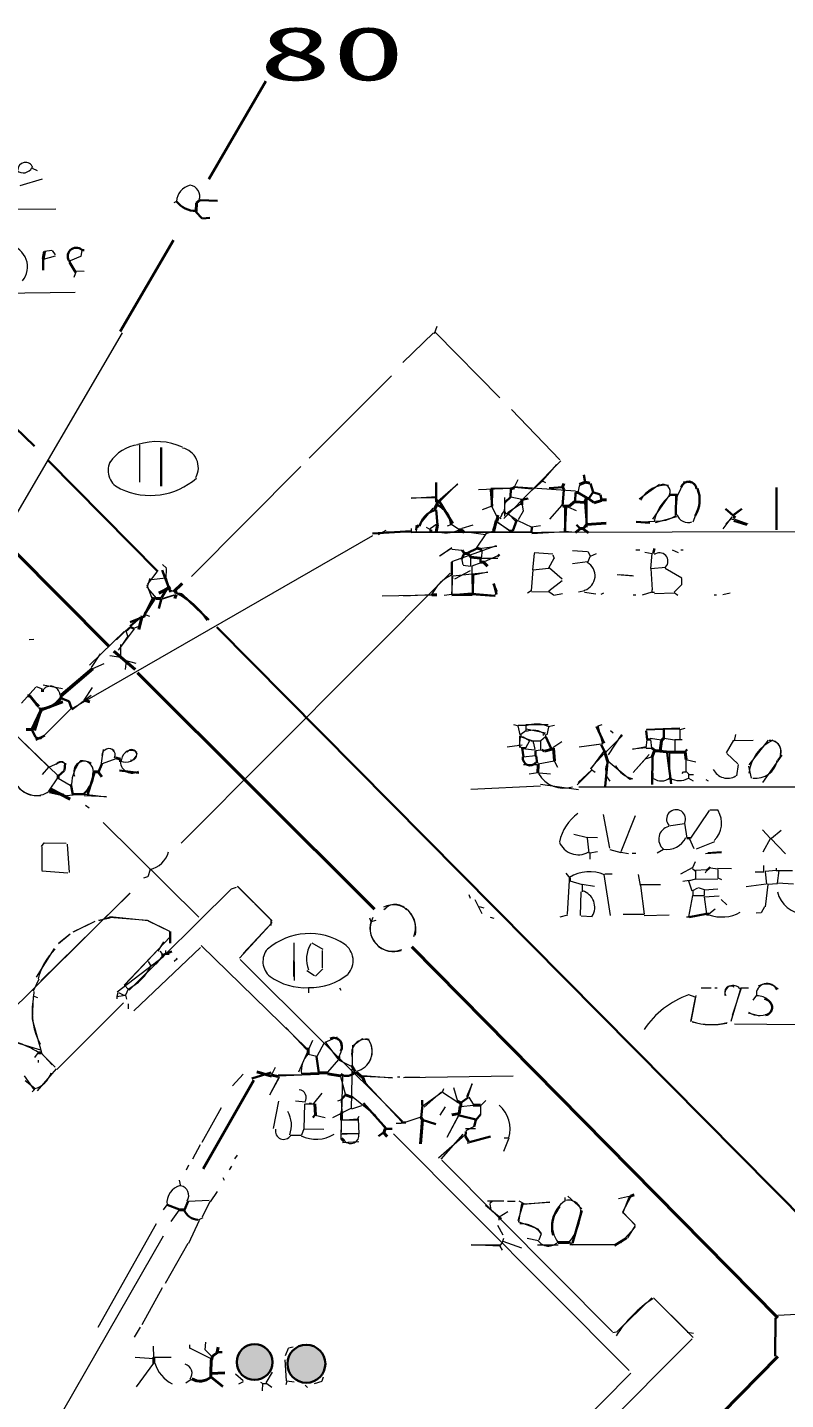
# Model space of a CAD drawing. Header units: millimetres. Extents: x -23299 to 140949, y -27274 to 87783.
# Drawn here: x 113675 to 124007, y 30488 to 49199 of the extents above; entities that cross this region are included whole.
import ezdxf

# ---------------------------------------------------------------- set-up
doc = ezdxf.new("R2010")
doc.units = ezdxf.units.MM
for name, color, linetype, lineweight in [('A_MED', 9, 'CONTINUOUS', 20), ('A_THIN', 8, 'CONTINUOUS', 15), ('CHECK', 2, 'CONTINUOUS', 35), ('P_NOMARK', 6, 'CONTINUOUS', 35), ('P_R', 5, 'CONTINUOUS', 40), ('P_R_MARK', 5, 'CONTINUOUS', 25), ('P_SIZE', 140, 'CONTINUOUS', 13), ('SYM', 4, 'CONTINUOUS', 25), ('TEXT_SHAPE', 7, 'CONTINUOUS', 30)]:
    doc.layers.add(name, color=color, linetype=linetype, lineweight=lineweight)
doc.styles.add('JP', font='msgothic.ttc')

msp = doc.modelspace()

# ---------------------------------------------------------------- hatches: boundary and pattern name
at = {"layer": 'TEXT_SHAPE'}
h = msp.add_hatch(color=7, dxfattribs=at)
h.dxf.hatch_style = 1
edge = h.paths.add_edge_path()
edge.add_arc((116771, 30999), 244, 0, 360)
h = msp.add_hatch(color=7, dxfattribs=at)
h.dxf.hatch_style = 1
edge = h.paths.add_edge_path()
edge.add_arc((117476, 30975), 259, 0, 360)

# ---------------------------------------------------------------- linework, layer by layer
at = {"layer": 'A_MED', "lineweight": 20}
for p, q in [((112757, 46719), (114061, 46725)), ((113294, 45574), (114327, 45589)), ((113043, 41735), (114970, 45035)), ((117514, 43324), (118637, 44447)), ((119540, 42970), (119267, 42733)), ((119536, 42975), (119271, 42711)), ((120261, 42911), (119821, 42892)), ((120286, 42910), (119990, 42910)), ((120295, 42939), (121146, 42880)), ((120358, 43031), (120309, 42928)), ((120550, 42902), (120312, 42927)), ((121199, 42960), (121178, 42858)), ((118905, 42779), (119249, 42804)), ((118905, 42785), (119244, 42788)), ((120006, 42670), (119870, 42621)), ((120001, 42669), (120079, 42513)), ((120182, 42723), (120173, 42603)), ((120176, 42790), (120175, 42535)), ((120262, 42798), (120415, 42768)), ((120418, 42689), (120433, 42604)), ((120956, 42684), (120792, 42492)), ((119199, 42643), (118974, 42367)), ((120173, 42605), (120137, 42555)), ((120223, 42565), (120345, 42485)), ((120226, 42569), (120331, 42463)), ((120357, 42476), (120547, 42383)), ((120431, 42602), (120365, 42482)), ((121050, 42657), (121153, 42610)), ((118561, 42337), (118454, 42280)), ((120546, 42314), (118564, 42316)), ((118903, 42311), (124239, 42327)), ((118971, 42348), (118971, 42314)), ((119454, 42427), (119553, 42357)), ((119568, 42334), (119918, 42284)), ((120038, 42333), (119921, 42291)), ((121004, 42320), (120547, 42295)), ((121139, 42310), (121003, 42325)), ((119461, 42100), (119293, 41989)), ((119460, 41914), (120068, 42133)), ((120072, 42120), (119866, 42092)), ((119458, 42098), (119292, 41990)), ((119460, 42085), (119597, 42070)), ((119593, 41939), (119609, 41871)), ((119871, 42075), (119858, 41956)), ((120087, 41957), (119867, 41957)), ((120086, 41995), (119898, 41912)), ((115438, 41773), (115306, 41603)), ((119951, 41765), (119477, 41717)), ((119612, 41865), (119714, 41851)), ((119731, 41854), (119731, 41752)), ((119853, 41898), (119732, 41852)), ((119951, 41770), (119734, 41726)), ((115302, 41598), (115381, 41395)), ((115781, 41619), (115694, 41519)), ((119470, 41719), (119454, 41463)), ((119460, 41724), (119458, 41467)), ((115671, 41459), (115505, 41406)), ((115699, 41461), (115515, 41401)), ((115647, 41515), (115698, 41515)), ((120074, 41511), (120039, 41449)), ((115201, 41034), (115122, 41000)), ((115227, 41140), (115205, 41037)), ((115272, 41161), (115221, 41145)), ((114797, 40633), (114948, 40610)), ((115020, 40562), (115007, 40442)), ((115017, 40564), (115152, 40529)), ((113891, 40233), (114152, 40186)), ((113595, 39985), (113791, 40202)), ((113881, 40175), (113798, 40206)), ((114542, 40087), (114284, 39894)), ((114271, 39913), (113851, 39493)), ((114271, 39913), (113909, 39548)), ((114709, 39350), (114679, 39168)), ((113964, 39112), (113876, 39012)), ((113977, 39114), (114129, 39185)), ((114086, 38968), (113963, 38783)), ((114093, 38960), (114258, 38867)), ((114161, 38721), (114297, 38732)), ((114453, 38741), (114754, 38708)), ((121191, 38845), (124630, 38843)), ((114448, 38725), (114754, 38713)), ((115063, 36071), (116456, 37450)), ((116458, 37451), (116526, 37474)), ((116992, 37039), (116992, 36953)), ((115529, 36729), (115450, 36601)), ((117307, 36698), (117299, 36256)), ((117305, 36715), (117310, 36204)), ((115448, 36615), (114994, 36138)), ((116033, 36653), (115123, 35787)), ((113751, 35984), (113737, 35678)), ((113739, 35677), (113868, 35221)), ((123312, 35612), (124193, 35600)), ((117562, 35382), (117367, 34952)), ((117734, 35360), (117899, 35434)), ((118124, 35324), (118242, 35410)), ((118246, 35408), (118331, 35393)), ((113849, 35227), (114054, 35020)), ((113859, 35220), (114013, 35052)), ((117721, 35353), (117619, 35166)), ((118106, 35321), (118088, 34452)), ((117053, 35016), (117001, 34914)), ((117914, 35123), (117764, 34950)), ((117414, 34913), (117091, 34898)), ((117414, 34911), (117092, 34911)), ((117935, 34910), (118010, 34640)), ((117950, 34049), (117974, 34907)), ((118244, 34899), (118650, 34879)), ((118245, 34905), (118650, 34877)), ((118279, 34810), (118778, 34276)), ((117687, 34666), (117573, 34526)), ((119346, 34723), (119325, 34673)), ((119483, 34741), (119536, 34555)), ((119734, 34791), (119660, 34614)), ((119730, 34793), (119673, 34607)), ((117450, 34520), (117442, 34179)), ((117463, 34520), (117513, 34520)), ((117835, 34333), (118086, 34460)), ((117953, 34574), (117902, 34558)), ((117951, 34570), (117961, 34417)), ((118228, 34493), (118091, 34446)), ((119750, 34499), (119580, 34481)), ((119691, 34610), (119756, 34506)), ((119851, 34502), (119851, 34383)), ((117952, 34043), (117953, 34298)), ((118193, 34348), (118175, 34314)), ((118182, 34316), (118193, 34111)), ((118416, 34357), (118550, 34182)), ((118698, 34256), (118766, 34256)), ((119034, 34340), (118832, 34269)), ((119560, 34374), (119391, 34060)), ((119556, 34369), (119391, 34060)), ((118189, 34114), (117952, 34103)), ((118185, 34111), (117966, 34111)), ((119634, 34091), (119279, 33779)), ((119761, 34211), (119649, 34150)), ((119672, 33986), (119985, 34077)), ((120235, 34054), (120162, 33869)), ((118191, 34000), (117969, 33987)), ((113387, 28993), (115530, 32722)), ((121717, 31421), (122185, 31873)), ((122207, 31876), (122749, 31334)), ((123902, 31639), (124422, 31664)), ((121651, 31404), (121719, 31416)), ((121897, 30848), (116977, 25881))]:
    msp.add_line(p, q, dxfattribs=at)
for centre, radius, start, end in [((119377, 42719), 412, 251.5605, 294.6622), ((113990, 40086), 129, 6.6884, 142.3679), ((114788, 39264), 101, 45.6796, 177.3861), ((114785, 39278), 86.4, 334.1246, 131.6663), ((115013, 39344), 165, 246.3128, 344.783), ((115091, 39207), 133, 52.9978, 176.0806), ((115094, 39279), 71.3, 258.5235, 148.1847), ((114128, 39118), 67.6, 314.1969, 154.2817), ((114792, 38868), 515, 140.0787, 178.9428), ((114451, 39047), 146, 50.567, 203.6929), ((114423, 39050), 150, 359.043, 98.9729), ((115103, 39193), 162, 183.2587, 302.7123), ((113803, 39052), 329, 217.9306, 279.1996), ((113791, 39026), 302, 215.4413, 306.2272), ((117517, 35974), 868, 56.3965, 130.9934), ((117843, 36472), 271, 318.0806, 55.671), ((117143, 36461), 259, 139.3266, 231.4226), ((117456, 36910), 806, 233.8853, 273.3527), ((117523, 36932), 827, 268.6502, 309.1589), ((114696, 35782), 958, 172.0258, 207.9779), ((117738, 35278), 217, 328.8623, 39.3122), ((118286, 35209), 193, 75.9981, 197.2875), ((118102, 35235), 273, 281.723, 33.7826), ((118093, 35235), 281, 307.1155, 32.7846), ((117731, 34973), 324, 135.4789, 187.9752), ((119817, 34177), 435, 343.8349, 48.3997), ((118080, 34093), 114, 221.5435, 9.4308)]:
    msp.add_arc(centre, radius, start, end, dxfattribs=at)
at = {"layer": 'A_THIN', "lineweight": 15}
for p, q in [((119254, 45122), (119220, 45020)), ((119208, 45033), (118793, 44631)), ((120112, 44150), (119237, 45037)), ((120931, 43302), (120273, 43990)), ((120167, 42504), (120943, 43288)), ((120883, 43238), (120693, 43020)), ((115909, 41713), (117403, 43213)), ((120700, 43014), (120552, 42889)), ((120701, 43010), (120734, 42992)), ((120404, 42702), (120219, 42579)), ((120110, 42520), (120126, 42497)), ((120139, 42553), (120121, 42520)), ((120177, 42604), (120194, 42571)), ((120192, 42569), (120226, 42569)), ((118903, 42365), (118903, 42314)), ((118966, 42382), (118965, 42348)), ((118977, 42382), (118977, 42348)), ((119107, 42383), (119174, 42347)), ((119255, 42423), (119165, 42361)), ((119445, 42418), (119396, 42397)), ((119747, 42410), (119593, 42364)), ((119923, 42295), (119792, 42098)), ((120069, 42462), (120248, 42340)), ((120070, 42463), (120262, 42324)), ((120665, 42403), (120547, 42382)), ((114273, 39908), (118381, 42269)), ((119715, 41974), (119714, 41854)), ((115517, 41876), (115568, 41825)), ((115564, 41821), (115563, 41685)), ((119435, 41758), (115771, 38073)), ((119707, 41789), (119494, 41675)), ((115338, 41670), (115304, 41552)), ((115314, 41549), (115431, 41417)), ((115340, 41682), (115357, 41665)), ((115563, 41689), (115360, 41666)), ((115599, 41552), (115616, 41535)), ((115610, 41527), (115640, 41505)), ((115615, 41535), (115648, 41517)), ((119188, 41456), (118510, 41441)), ((119187, 41462), (118798, 41445)), ((119458, 41467), (119356, 41453)), ((115282, 41194), (115270, 41159)), ((115290, 41190), (115340, 41172)), ((115129, 40997), (114911, 40706)), ((113696, 40853), (113764, 40855)), ((114995, 40962), (114521, 40504)), ((115007, 40965), (114888, 40846)), ((115044, 40896), (114959, 40776)), ((115022, 40955), (115038, 40904)), ((114664, 40656), (114544, 40469)), ((114945, 40783), (114941, 40613)), ((114715, 40519), (114562, 40453)), ((113961, 39117), (112943, 40104)), ((114559, 40198), (114443, 40026)), ((113825, 39931), (113843, 39898)), ((114093, 38995), (113574, 39492)), ((114130, 39186), (114181, 39169)), ((114878, 39227), (114692, 39157)), ((120667, 38850), (119718, 38806)), ((116009, 37064), (114707, 38356)), ((115309, 37615), (115258, 37598)), ((115348, 37718), (115314, 37616)), ((116536, 37490), (117008, 37013)), ((116539, 37482), (116985, 37041)), ((115071, 37395), (113284, 35627)), ((115075, 37391), (113857, 36198)), ((119691, 37377), (119707, 37326)), ((119773, 37307), (119869, 37117)), ((114801, 37052), (114645, 37019)), ((114800, 37066), (114647, 37015)), ((114797, 37068), (115306, 37026)), ((114798, 37073), (115323, 37021)), ((118336, 37055), (118356, 37005)), ((119830, 37210), (119897, 37192)), ((119980, 37068), (120031, 37051)), ((114593, 37007), (114293, 36860)), ((114593, 37008), (114306, 36868)), ((115306, 37023), (115613, 36875)), ((115322, 37016), (115613, 36875)), ((115615, 36870), (115626, 36802)), ((116979, 36957), (116564, 36508)), ((117012, 36992), (116616, 36572)), ((118423, 37020), (118355, 37002)), ((114255, 36834), (114100, 36700)), ((114255, 36835), (114104, 36713)), ((115622, 36799), (114996, 36138)), ((117488, 35272), (116043, 36679)), ((117549, 36715), (117702, 36631)), ((114040, 36637), (113794, 36246)), ((114899, 36048), (115535, 36533)), ((115515, 36539), (115425, 36423)), ((115477, 36601), (115511, 36567)), ((115557, 36564), (115507, 36544)), ((115558, 36613), (115558, 36562)), ((115558, 36562), (115608, 36562)), ((115710, 36494), (115676, 36460)), ((115722, 36490), (115706, 36507)), ((118788, 34286), (116576, 36490)), ((117692, 36613), (117691, 36375)), ((115321, 36461), (115353, 36409)), ((115422, 36422), (115354, 36406)), ((117586, 36268), (117482, 36332)), ((117702, 36363), (117600, 36261)), ((113832, 36221), (113753, 36055)), ((114997, 36137), (115047, 36086)), ((113760, 36052), (113759, 35984)), ((113760, 35988), (113811, 35971)), ((114907, 36036), (114891, 35985)), ((114894, 35984), (114894, 35950)), ((114980, 35995), (114895, 35980)), ((114914, 36040), (114981, 36005)), ((114979, 36001), (115013, 36001)), ((115009, 36000), (115025, 35948)), ((115048, 36086), (115012, 36001)), ((117504, 36102), (117503, 36034)), ((117929, 36103), (117946, 36070)), ((114984, 35899), (114074, 34987)), ((115046, 35882), (115046, 35814)), ((117198, 35563), (117476, 35263)), ((113176, 35459), (113852, 35257)), ((113822, 35219), (113772, 35151)), ((117499, 35199), (117619, 35170)), ((117736, 35356), (117906, 35132)), ((114067, 34996), (113806, 34697)), ((113823, 35116), (113823, 35082)), ((117922, 35114), (118086, 35035)), ((113629, 34902), (113764, 34717)), ((113646, 34839), (113777, 34732)), ((116615, 34927), (116470, 34768)), ((117107, 34881), (116973, 34638)), ((117105, 34887), (116975, 34637)), ((118718, 34888), (118752, 34888)), ((120293, 34899), (118802, 34876)), ((118820, 34882), (119023, 34883)), ((113775, 34720), (113741, 34686)), ((119324, 34676), (119065, 34488)), ((119319, 34686), (119081, 34477)), ((119330, 34678), (119529, 34552)), ((116316, 34466), (116052, 33994)), ((117096, 34556), (117024, 34183)), ((117328, 34563), (117464, 34547)), ((117513, 34520), (117547, 34520)), ((117514, 34531), (117547, 34531)), ((117547, 34520), (117581, 34520)), ((118114, 34613), (118424, 34362)), ((119366, 34481), (119293, 34365)), ((119922, 34567), (119854, 34499)), ((117598, 34368), (117733, 34334)), ((118173, 34313), (117953, 34293)), ((118173, 34298), (117957, 34298)), ((117257, 34094), (117410, 34094)), ((117442, 34180), (117409, 34094)), ((117716, 34172), (117445, 34175)), ((121876, 30884), (118662, 34110)), ((119609, 34109), (119308, 33766)), ((120171, 34059), (120222, 34059)), ((119322, 33752), (121649, 31409)), ((114638, 31473), (115434, 32889)), ((122675, 31413), (122205, 31875)), ((122736, 31316), (116643, 25209)), ((122667, 31407), (122752, 31392))]:
    msp.add_line(p, q, dxfattribs=at)
for centre, radius, start, end in [((119697, 41214), 571, 114.5107, 153.9959), ((115268, 38049), 343, 282.7905, 344.5563), ((117879, 36493), 402, 148.8518, 201.3368), ((114597, 36046), 797, 133.097, 167.0951), ((114715, 36725), 721, 297.4578, 333.7061), ((123085, 34867), 1206, 109.3864, 146.3322), ((113076, 33994), 1438, 58.5862, 85.173), ((113694, 35034), 316, 283.9301, 343.4938), ((117371, 34607), 104, 322.5942, 86.0387), ((117168, 34150), 114, 166.6726, 328.1189), ((117611, 34493), 456, 243.2588, 302.1198), ((123087, 30478), 1644, 122.7942, 147.7406)]:
    msp.add_arc(centre, radius, start, end, dxfattribs=at)
at = {"layer": 'CHECK', "lineweight": 15}
for p, q in [((120073, 42535), (120073, 42535)), ((119782, 34179), (119646, 34179))]:
    msp.add_line(p, q, dxfattribs=at)
at = {"layer": 'P_NOMARK', "lineweight": 30}
for p, q in [((112955, 44278), (113769, 43488)), ((113958, 43291), (115451, 41780)), ((115513, 41798), (115624, 41499)), ((115699, 41484), (115784, 41470)), ((115783, 41465), (116149, 41119)), ((116256, 41022), (124321, 32877)), ((116996, 34949), (116733, 34865)), ((123869, 31604), (123866, 31080))]:
    msp.add_line(p, q, dxfattribs=at)
at = {"layer": 'P_NOMARK', "lineweight": 40}
for p, q in [((113489, 42068), (114780, 40768)), ((115783, 41617), (115666, 41500)), ((115701, 41463), (115685, 41412)), ((115698, 41515), (115698, 41481)), ((114851, 40692), (115144, 40445)), ((114947, 40611), (115014, 40559)), ((115174, 40397), (118406, 37174)), ((123900, 31600), (118914, 36661)), ((116759, 34843), (116071, 33634)), ((116803, 34959), (117003, 34899)), ((117822, 24891), (123901, 31076))]:
    msp.add_line(p, q, dxfattribs=at)
at = {"layer": 'P_NOMARK', "lineweight": 30}
msp.add_arc((115256, 40563), 1027, 32.4729, 64.2871, dxfattribs=at)
at = {"layer": 'P_R', "lineweight": 40}
for p, q in [((116923, 48464), (116148, 47131)), ((115664, 46298), (114939, 45052))]:
    msp.add_line(p, q, dxfattribs=at)
at = {"layer": 'P_R_MARK', "lineweight": 20}
for p, q in [((115706, 46823), (115672, 46805)), ((115573, 33144), (115524, 33074)), ((115865, 33191), (116152, 33205))]:
    msp.add_line(p, q, dxfattribs=at)
at = {"layer": 'P_R_MARK', "lineweight": 40}
for p, q in [((115978, 46808), (115974, 46689)), ((116026, 46843), (115981, 46809)), ((115745, 33073), (115813, 33073))]:
    msp.add_line(p, q, dxfattribs=at)
at = {"layer": 'P_R_MARK', "lineweight": 30}
for p, q in [((116027, 46844), (116264, 46836)), ((115970, 46684), (116056, 46595)), ((116060, 46591), (116161, 46602)), ((115577, 33143), (115747, 33079)), ((115865, 33192), (115815, 33073))]:
    msp.add_line(p, q, dxfattribs=at)
at = {"layer": 'P_R_MARK', "lineweight": 15}
for p, q in [((116031, 33962), (115924, 33767)), ((115872, 33683), (115836, 33616)), ((116532, 33819), (116496, 33770)), ((116338, 33514), (116355, 33481)), ((116458, 33670), (116422, 33621)), ((115744, 33481), (115761, 33396)), ((116259, 33325), (116163, 33185)), ((116161, 33188), (116055, 32974)), ((115743, 33075), (115630, 32917)), ((116064, 32966), (116002, 32932)), ((116014, 32930), (115868, 32614)), ((115860, 32618), (115551, 32071)), ((115512, 32013), (115233, 31506))]:
    msp.add_line(p, q, dxfattribs=at)
at = {"layer": 'P_R_MARK', "lineweight": 20}
for centre, radius, start, end in [((115951, 46808), 247, 103.9223, 176.0041), ((115868, 46895), 155, 341.4456, 81.1702), ((115810, 33176), 234, 101.9347, 188.3745), ((115737, 33270), 136, 328.5985, 78.2826)]:
    msp.add_arc(centre, radius, start, end, dxfattribs=at)
at = {"layer": 'P_R_MARK', "lineweight": 30}
for centre, radius, start, end in [((115964, 47016), 319, 216.2751, 271.873), ((116008, 33154), 214, 202.4718, 267.5303)]:
    msp.add_arc(centre, radius, start, end, dxfattribs=at)
at = {"layer": 'SYM', "lineweight": 20}
msp.add_line((115202, 43507), (115204, 42996), dxfattribs=at)
at = {"layer": 'SYM', "lineweight": 30}
msp.add_line((115497, 43472), (115496, 42945), dxfattribs=at)
at = {"layer": 'SYM', "lineweight": 20}
for centre, radius, start, end in [((115246, 42980), 531, 96.949, 147.281), ((115437, 42707), 844, 65.2889, 107.7073), ((115729, 43195), 275, 331.3768, 77.6104), ((115042, 43158), 269, 155.7032, 248.9142), ((115349, 43771), 955, 244.9695, 311.3211), ((118688, 37046), 194, 38.9271, 142.6251), ((118654, 36910), 310, 151.2507, 293.6569), ((118658, 36926), 308, 336.3188, 115.3096), ((118593, 36892), 378, 349.0204, 48.0091), ((118668, 36922), 326, 165.3546, 288.3053)]:
    msp.add_arc(centre, radius, start, end, dxfattribs=at)
at = {"layer": 'SYM', "lineweight": 15}
msp.add_arc((116897, 34229), 376, 339.4169, 29.8539, dxfattribs=at)
at = {"layer": 'TEXT_SHAPE', "lineweight": 15}
for p, q in [((113740, 47281), (113807, 47246)), ((114339, 45875), (114305, 45790)), ((122520, 42524), (122231, 42445)), ((123271, 42504), (123192, 42430)), ((123274, 42495), (123308, 42495)), ((123292, 42551), (123291, 42517)), ((123294, 42520), (123311, 42503)), ((123307, 42497), (123494, 42431)), ((121104, 42066), (121308, 42051)), ((121312, 42050), (121346, 41994)), ((121968, 42075), (122019, 42075)), ((122087, 42044), (122188, 42024)), ((122460, 42076), (122544, 42040)), ((122578, 42075), (122612, 42075)), ((121747, 41739), (121916, 41725)), ((120778, 41512), (120845, 41460)), ((120848, 41459), (120966, 41479)), ((121269, 41498), (121422, 41473)), ((121524, 41482), (121490, 41464)), ((121932, 41463), (121965, 41463)), ((122185, 41498), (122052, 41457)), ((122186, 41531), (122186, 41497)), ((122186, 41497), (122220, 41497)), ((122489, 41495), (122539, 41459)), ((123033, 41462), (123067, 41462)), ((123252, 41482), (123151, 41462)), ((120298, 39695), (120366, 39677)), ((120365, 39686), (120467, 39686)), ((120467, 39693), (120772, 39693)), ((120856, 39679), (120771, 39661)), ((120388, 39523), (120378, 39404)), ((120382, 39537), (120381, 39380)), ((120399, 39557), (120398, 39523)), ((120398, 39523), (120432, 39523)), ((120404, 39524), (120550, 39477)), ((120433, 39523), (120519, 39475)), ((120473, 39635), (120737, 39579)), ((120718, 39559), (120701, 39542)), ((120737, 39557), (120737, 39523)), ((121623, 39612), (121656, 39578)), ((122118, 39489), (122105, 39369)), ((122347, 39627), (122109, 39617)), ((122163, 39506), (122314, 39482)), ((122165, 39489), (122180, 39370)), ((122347, 39634), (122567, 39634)), ((122347, 39508), (122498, 39485)), ((122499, 39488), (122498, 39318)), ((122499, 39488), (122567, 39488)), ((120381, 39406), (120212, 39383)), ((120534, 39472), (120568, 39472)), ((120568, 39472), (120567, 39438)), ((120669, 39472), (120669, 39352)), ((120682, 39347), (120713, 39325)), ((120687, 39355), (120720, 39337)), ((121499, 39425), (121194, 39384)), ((121494, 39424), (121194, 39384)), ((120601, 39264), (120432, 39246)), ((120855, 39195), (120634, 39150)), ((122089, 39218), (121931, 39037)), ((122192, 39254), (122090, 39219)), ((121367, 39075), (121182, 38902)), ((121361, 39078), (121410, 39042)), ((122596, 39026), (122615, 39046)), ((122615, 39046), (122649, 39046)), ((122683, 39012), (122751, 39012)), ((122683, 38961), (122750, 38926)), ((122919, 38942), (122952, 38924)), ((122630, 38348), (122662, 38143)), ((123693, 38259), (123798, 38144)), ((121307, 38156), (121443, 38153)), ((122342, 37987), (122255, 37939)), ((123807, 38137), (124005, 37928)), ((121442, 37957), (121341, 37937)), ((121763, 37950), (121865, 37936)), ((121916, 37939), (121967, 37939)), ((122776, 37822), (122741, 37737)), ((122915, 37936), (123136, 37948)), ((123136, 37958), (122949, 37944)), ((121014, 37665), (121066, 37598)), ((121542, 37658), (121644, 37658)), ((122742, 37741), (122574, 37653)), ((122779, 37701), (122778, 37582)), ((122779, 37706), (122931, 37715)), ((122930, 37702), (122912, 37668)), ((122983, 37738), (123085, 37725)), ((123084, 37732), (123270, 37728)), ((123592, 37684), (123710, 37684)), ((123705, 37769), (123705, 37684)), ((123914, 37701), (124100, 37701)), ((121066, 37562), (121235, 37510)), ((121237, 37514), (121236, 37412)), ((121237, 37515), (121405, 37490)), ((122033, 37510), (122304, 37510)), ((122693, 37568), (122608, 37554)), ((122744, 37428), (122811, 37464)), ((123084, 37586), (122778, 37580)), ((122814, 37470), (122900, 37441)), ((123082, 37449), (122896, 37436)), ((123084, 37601), (123133, 37580)), ((123743, 37518), (123472, 37479)), ((123896, 37534), (124117, 37522)), ((123100, 37352), (122896, 37340)), ((123131, 37308), (123208, 37232)), ((122082, 37088), (122421, 37099)), ((122775, 35977), (122689, 36006)), ((122785, 35997), (122718, 35645)), ((122856, 36101), (122992, 36101)), ((123043, 36101), (123077, 36101)), ((119919, 33138), (120136, 32955)), ((120167, 33191), (119947, 33191)), ((119977, 33157), (119992, 33071)), ((120012, 33194), (119978, 33160)), ((120167, 33191), (120015, 33191)), ((120218, 33191), (120320, 33191)), ((120373, 33196), (120440, 33161)), ((120794, 33177), (120438, 33153)), ((121895, 33262), (121729, 33227)), ((119996, 33071), (120099, 32987)), ((120098, 32987), (120098, 32936)), ((120222, 33048), (120105, 32977)), ((120081, 32868), (120154, 32735)), ((120114, 32579), (120146, 32527)), ((120161, 32682), (120144, 32631)), ((120154, 32646), (120406, 32558)), ((115213, 31473), (115129, 31337)), ((115388, 31218), (115395, 31065)), ((117230, 31185), (117189, 31084)), ((117295, 31204), (117232, 31189)), ((117181, 31030), (117203, 30741)), ((116512, 30840), (116616, 30748)), ((116616, 30731), (116553, 30698)), ((116852, 30723), (116885, 30705)), ((116880, 30708), (116876, 30606)), ((117009, 30859), (116925, 30715)), ((117209, 30745), (117311, 30731)), ((117458, 30686), (117492, 30652)), ((117685, 30736), (117583, 30701)), ((117703, 30791), (117685, 30740))]:
    msp.add_line(p, q, dxfattribs=at)
at = {"layer": 'TEXT_SHAPE', "lineweight": 20}
for p, q in [((113577, 47045), (113881, 47132)), ((114051, 46080), (113890, 46036)), ((113905, 46149), (114007, 46163)), ((114012, 46159), (114053, 46097)), ((114398, 46074), (114259, 46014)), ((114418, 46161), (114403, 46076)), ((114346, 45879), (114447, 45875)), ((122289, 42968), (122014, 42767)), ((122539, 42820), (122619, 42993)), ((122618, 43007), (122735, 42988)), ((122425, 42827), (122192, 42494)), ((122530, 42824), (122508, 42552)), ((122837, 42704), (122743, 42451)), ((123275, 42527), (123153, 42361)), ((123189, 42635), (123288, 42547)), ((122224, 42463), (121970, 42450)), ((120579, 42025), (120556, 41804)), ((120580, 42040), (120834, 42019)), ((120848, 41957), (120777, 41823)), ((120835, 42008), (120852, 41957)), ((121306, 41912), (121102, 41884)), ((121342, 41990), (121309, 41904)), ((121427, 42021), (121343, 41986)), ((122186, 42024), (122166, 41820)), ((120563, 41803), (120539, 41514)), ((120781, 41820), (120561, 41799)), ((120788, 41828), (120962, 41681)), ((121712, 41737), (121934, 41721)), ((122374, 41835), (122171, 41815)), ((122171, 41820), (122191, 41531)), ((122367, 41826), (122593, 41692)), ((120962, 41652), (120783, 41510)), ((122589, 41597), (122491, 41496)), ((122591, 41684), (122591, 41599)), ((120540, 41518), (120491, 41482)), ((120543, 41509), (120780, 41503)), ((121271, 41517), (121186, 41499)), ((122220, 41480), (122491, 41487)), ((120358, 39674), (120387, 39554)), ((120467, 39676), (120467, 39608)), ((121448, 39675), (121510, 39423)), ((121502, 39688), (121450, 39672)), ((120466, 39609), (120399, 39556)), ((120737, 39523), (120670, 39471)), ((120778, 39657), (120752, 39553)), ((121783, 39544), (121564, 39321)), ((121772, 39555), (121590, 39280)), ((122567, 39641), (122110, 39624)), ((122567, 39624), (122567, 39488)), ((122567, 39488), (122600, 39488)), ((122636, 39637), (122568, 39621)), ((123324, 39557), (123308, 39472)), ((120418, 39411), (120212, 39383)), ((120381, 39404), (120415, 39369)), ((120516, 39472), (120463, 39371)), ((120465, 39362), (120584, 39349)), ((120568, 39472), (120669, 39472)), ((120573, 39438), (120588, 39353)), ((120670, 39345), (120601, 39332)), ((120956, 39456), (120835, 39373)), ((121525, 39326), (121349, 39085)), ((121536, 39296), (121349, 39091)), ((122106, 39389), (121922, 39351)), ((122108, 39373), (121922, 39356)), ((122109, 39369), (122176, 39369)), ((122424, 39318), (122424, 38961)), ((123297, 39479), (123198, 39307)), ((123206, 39297), (123357, 39155)), ((123566, 39476), (123312, 39469)), ((123512, 39141), (123775, 39480)), ((120435, 39148), (120625, 39148)), ((120854, 39199), (120901, 39112)), ((121590, 39191), (121886, 38949)), ((122147, 39286), (121931, 39037)), ((122191, 39250), (122196, 38960)), ((122650, 39216), (122649, 39046)), ((122650, 39217), (122786, 39186)), ((123363, 39146), (123340, 38992)), ((123545, 38962), (123508, 39127)), ((123956, 39275), (123691, 38901)), ((120633, 39033), (120514, 39017)), ((120651, 39032), (120803, 39021)), ((121368, 39069), (121168, 38869)), ((121887, 38947), (121921, 38959)), ((122654, 39050), (122687, 39016)), ((122683, 39012), (122683, 38960)), ((120669, 38878), (121186, 38807)), ((114468, 38592), (114517, 38556)), ((121519, 38465), (121607, 38006)), ((121958, 38448), (121764, 37956)), ((122715, 38142), (122970, 38521)), ((122975, 38530), (123088, 38529)), ((121122, 38198), (121309, 38154)), ((122631, 38339), (122410, 38306)), ((123947, 38249), (123817, 38140)), ((113868, 38028), (113902, 38079)), ((113875, 37703), (113875, 38026)), ((113904, 38079), (114204, 38073)), ((114218, 38061), (114244, 37676)), ((121303, 38143), (121326, 37940)), ((121612, 37990), (121760, 37946)), ((122763, 37999), (122699, 38137)), ((123040, 38095), (122787, 37991)), ((123801, 38141), (123699, 37954)), ((121340, 37940), (121340, 37855)), ((114223, 37664), (113873, 37692)), ((121529, 37648), (121616, 37090)), ((121996, 37649), (122027, 37496)), ((122741, 37731), (122775, 37697)), ((123084, 37718), (123083, 37599)), ((123880, 37704), (123727, 37690)), ((123728, 37684), (123748, 37514)), ((123880, 37735), (123880, 37701)), ((123880, 37701), (123914, 37701)), ((123916, 37700), (123893, 37531)), ((121058, 37566), (121031, 37106)), ((122031, 37497), (122079, 37105)), ((122684, 37562), (122729, 37424)), ((122778, 37583), (122694, 37563)), ((122744, 37429), (122743, 37361)), ((122896, 37429), (122896, 37361)), ((123767, 37513), (123727, 37206)), ((123897, 37522), (123761, 37510)), ((121212, 37089), (121221, 37412)), ((122740, 37361), (122685, 37072)), ((122743, 37361), (122896, 37361)), ((122900, 37344), (122929, 37105)), ((121035, 37091), (120931, 37065)), ((121370, 37071), (121223, 37078)), ((121794, 37106), (122082, 37105)), ((122657, 37071), (122691, 37071)), ((123046, 37175), (122961, 37107)), ((123674, 37126), (123606, 37121)), ((123718, 37208), (123675, 37127)), ((122718, 35645), (122778, 35964)), ((123399, 36101), (123261, 35644)), ((123404, 36099), (123280, 35726)), ((123399, 36101), (123500, 36101)), ((123612, 36003), (123563, 35934)), ((123499, 35763), (123654, 35721)), ((120431, 33160), (120360, 32924)), ((120407, 33161), (120368, 32905)), ((120793, 33179), (120434, 33148)), ((120997, 33242), (120997, 33208)), ((121041, 33261), (121231, 33088)), ((121898, 33257), (121784, 33043)), ((121882, 33264), (121785, 33026)), ((121795, 33040), (121958, 32864)), ((121804, 33027), (121954, 32877)), ((120371, 32909), (120624, 32819)), ((120625, 32818), (120676, 32751)), ((120678, 32747), (120643, 32662)), ((121959, 32838), (121764, 32623)), ((121956, 32860), (121851, 32692)), ((119724, 32601), (120114, 32582)), ((119724, 32596), (120114, 32596)), ((120146, 32631), (120110, 32581)), ((120485, 32689), (120638, 32657)), ((120626, 32596), (120910, 32596)), ((121112, 32593), (121061, 32628)), ((121672, 32596), (121066, 32597)), ((121672, 32596), (121113, 32597)), ((121758, 32627), (121672, 32594)), ((116102, 31270), (116092, 31168)), ((115145, 31067), (115399, 31049)), ((115398, 31065), (115635, 31065)), ((115884, 31235), (115884, 31184)), ((115893, 31190), (116182, 31042)), ((116095, 31164), (116190, 31077)), ((115392, 30984), (115156, 30663)), ((115904, 30759), (115835, 30709)), ((116887, 30707), (116938, 30707)), ((116938, 30708), (117006, 30658)), ((117212, 30740), (117196, 30689))]:
    msp.add_line(p, q, dxfattribs=at)
at = {"layer": 'TEXT_SHAPE', "lineweight": 40}
for p, q in [((113909, 46144), (113888, 46043)), ((120313, 42922), (120262, 42906)), ((120985, 42979), (120969, 42928)), ((120970, 42925), (120988, 42891)), ((121142, 42858), (121176, 42858)), ((121175, 42857), (121300, 42784)), ((121276, 42999), (121197, 42965)), ((121279, 42998), (121341, 42982)), ((119254, 42692), (119221, 42623)), ((119241, 42772), (119259, 42739)), ((119261, 42740), (119261, 42689)), ((120413, 42756), (120412, 42688)), ((120971, 42671), (121022, 42671)), ((121022, 42671), (121056, 42671)), ((121141, 42740), (121056, 42672)), ((121140, 42730), (121276, 42719)), ((121290, 42775), (121273, 42723)), ((121294, 42773), (121328, 42773)), ((121326, 42771), (121393, 42719)), ((121397, 42715), (121500, 42747)), ((121497, 42756), (121565, 42756)), ((120088, 42519), (120070, 42468)), ((119004, 42402), (118970, 42384)), ((119174, 42348), (119174, 42314)), ((119263, 42416), (119245, 42314)), ((119547, 42348), (119598, 42348)), ((119595, 42345), (119629, 42311)), ((120062, 42470), (120031, 42332)), ((120241, 42331), (120292, 42331)), ((121209, 42363), (121142, 42311)), ((121207, 42365), (121258, 42365)), ((121253, 42358), (121320, 42306)), ((121290, 42417), (121254, 42368)), ((121563, 42437), (121292, 42420)), ((119599, 42072), (119633, 42027)), ((119630, 42025), (119681, 42025)), ((119683, 42026), (119719, 41976)), ((119715, 41977), (119851, 41962)), ((119801, 42096), (119869, 42080)), ((120085, 42005), (120102, 41988)), ((119850, 41906), (119901, 41906)), ((119897, 41902), (119947, 41850)), ((115625, 41568), (115466, 41483)), ((115427, 41413), (115494, 41413)), ((119187, 41463), (119255, 41463)), ((115238, 41173), (115193, 40988)), ((114567, 40454), (114130, 40078)), ((114561, 40457), (114139, 40096)), ((113676, 40086), (113710, 40086)), ((113707, 40083), (113797, 39969)), ((113880, 40171), (113879, 40137)), ((114133, 40103), (114133, 40052)), ((113863, 39890), (113733, 39622)), ((113865, 39921), (113770, 39612)), ((113798, 39971), (113832, 39937)), ((114158, 40004), (113878, 39899)), ((114455, 40020), (114523, 40002)), ((113657, 39626), (113725, 39626)), ((122346, 39505), (122312, 39471)), ((120824, 39359), (120721, 39328)), ((120845, 39370), (120858, 39199)), ((121550, 39335), (121549, 39284)), ((122179, 39373), (122228, 39337)), ((122220, 39338), (122187, 39252)), ((122227, 39335), (122295, 39335)), ((122294, 39329), (122430, 39314)), ((122316, 39471), (122300, 39334)), ((122430, 39318), (122498, 39318)), ((122498, 39318), (122634, 39318)), ((122637, 39318), (122654, 39216)), ((114875, 39237), (114943, 39219)), ((114943, 39218), (114942, 39183)), ((120634, 39148), (120633, 39029)), ((121552, 39285), (121583, 39182)), ((114095, 38996), (114094, 38962)), ((114586, 39047), (114637, 39047)), ((114638, 39048), (114688, 38980)), ((113975, 38773), (114163, 38733)), ((113995, 38813), (114259, 38676)), ((122929, 37105), (122963, 37105)), ((113824, 35218), (113858, 35218)), ((117500, 35285), (117500, 35200)), ((118092, 35047), (118142, 34962)), ((117007, 34913), (117091, 34892)), ((117651, 34933), (117414, 34926)), ((117651, 34945), (117769, 34945)), ((117767, 34928), (117938, 34904)), ((118153, 34954), (118237, 34885)), ((118243, 34893), (118275, 34808)), ((118007, 34642), (118108, 34608)), ((117591, 34520), (117600, 34367)), ((119530, 34555), (119579, 34534)), ((119571, 34486), (119560, 34383)), ((119580, 34536), (119580, 34485)), ((119749, 34502), (119851, 34502)), ((117966, 34419), (117950, 34367)), ((117953, 34366), (117953, 34298)), ((119057, 34314), (119031, 33975)), ((119057, 34298), (119031, 33975)), ((119039, 34333), (119057, 34299)), ((119562, 34387), (119460, 34369)), ((118528, 34128), (118579, 34077)), ((118549, 34178), (118532, 34127)), ((117956, 34047), (117990, 34013)), ((121945, 33280), (121894, 33263)), ((120910, 32630), (121062, 32630)), ((115398, 31065), (115398, 31031)), ((116197, 31081), (116181, 31029)), ((116263, 31131), (116196, 31079)), ((116275, 31202), (116259, 31134)), ((115398, 31031), (115397, 30980)), ((116177, 31031), (116176, 30844)), ((116363, 30850), (116176, 30841)), ((116176, 30844), (116176, 30793)), ((116178, 30795), (116337, 30664))]:
    msp.add_line(p, q, dxfattribs=at)
at = {"layer": 'TEXT_SHAPE', "lineweight": 30}
for p, q in [((113889, 46043), (113888, 45889)), ((114414, 46162), (114448, 46162)), ((114247, 46000), (114328, 45862)), ((121258, 43096), (121274, 42994)), ((119245, 42995), (119244, 42728)), ((119245, 42995), (119244, 42774)), ((119988, 42892), (120010, 42672)), ((120007, 42893), (120006, 42667)), ((120261, 42910), (120260, 42790)), ((120787, 42915), (120972, 42928)), ((120987, 42893), (120967, 42672)), ((121142, 42858), (121141, 42739)), ((121381, 42857), (121326, 42774)), ((121347, 42980), (121387, 42861)), ((121380, 42862), (121481, 42828)), ((123884, 42926), (123883, 42347)), ((119283, 42746), (119471, 42436)), ((120258, 42793), (120184, 42726)), ((120497, 42777), (120412, 42759)), ((121016, 42671), (121000, 42331)), ((121005, 42671), (121004, 42331)), ((121278, 42722), (121297, 42416)), ((121294, 42755), (121292, 42382)), ((121484, 42825), (121500, 42757)), ((122429, 42824), (122531, 42824)), ((122514, 42824), (122512, 42552)), ((119245, 42622), (119265, 42417)), ((120092, 42550), (120020, 42337)), ((120344, 42484), (120289, 42332)), ((123189, 42635), (123324, 42516)), ((123412, 42635), (123282, 42540)), ((123412, 42635), (123294, 42549)), ((118903, 42328), (118377, 42297)), ((120547, 42382), (120546, 42314)), ((121157, 42416), (121207, 42365)), ((121970, 42457), (122156, 42444)), ((123301, 42470), (123478, 42416)), ((119627, 42026), (119592, 41942)), ((119799, 42095), (119677, 42032)), ((119850, 41957), (119850, 41906)), ((122221, 42092), (122203, 42025)), ((119460, 41906), (119460, 41735)), ((119739, 41736), (119745, 41481)), ((119748, 41744), (119746, 41480)), ((115583, 41557), (115500, 41419)), ((115561, 41685), (115602, 41551)), ((120026, 41612), (120067, 41513)), ((120031, 41615), (120068, 41467)), ((115391, 41431), (115259, 41170)), ((115415, 41420), (115273, 41203)), ((115501, 41411), (115467, 41275)), ((119734, 41463), (119458, 41463)), ((119730, 41478), (119459, 41458)), ((120034, 41448), (119729, 41472)), ((120050, 41449), (119733, 41473)), ((115265, 41168), (115073, 41088)), ((115082, 41026), (115010, 40963)), ((115210, 41154), (115076, 41033)), ((115085, 41020), (115118, 41002)), ((114133, 40052), (114234, 40011)), ((114241, 40014), (114274, 39918)), ((121432, 39667), (121537, 39440)), ((113785, 39526), (113730, 39629)), ((113841, 39497), (113779, 39519)), ((113913, 39543), (113788, 39486)), ((120741, 39524), (120814, 39366)), ((122106, 39607), (122122, 39488)), ((122126, 39488), (122160, 39488)), ((122347, 39624), (122346, 39505)), ((120415, 39369), (120466, 39369)), ((120419, 39370), (120435, 39251)), ((120601, 39335), (120601, 39267)), ((121495, 39418), (121541, 39331)), ((122393, 39309), (122448, 38882)), ((122668, 39352), (122634, 39318)), ((114191, 39165), (114180, 39064)), ((114691, 39166), (114644, 39045)), ((120607, 39268), (120621, 39166)), ((121579, 39179), (121549, 38846)), ((122193, 39250), (122191, 38876)), ((114177, 39061), (114098, 38992)), ((114593, 39054), (114492, 38729)), ((114928, 39066), (115194, 39033)), ((114266, 38878), (114292, 38740)), ((114297, 38741), (114449, 38741)), ((122662, 38144), (122713, 38144)), ((122965, 37735), (122931, 37701)), ((122963, 37749), (122979, 37732)), ((121068, 37599), (121067, 37565)), ((122928, 37110), (122693, 37064)), ((115619, 36869), (115618, 36711)), ((115641, 36599), (115502, 36541)), ((117613, 35165), (117646, 34944)), ((117923, 35166), (117923, 35115)), ((118003, 34640), (117951, 34573)), ((118253, 34528), (118570, 34180)), ((119059, 34502), (119040, 34332)), ((119055, 34570), (119055, 34502)), ((119680, 34607), (119582, 34534)), ((117594, 34369), (117563, 34333)), ((118766, 34264), (118834, 34264)), ((119056, 34303), (119239, 34243)), ((119561, 34361), (119785, 34309)), ((119787, 34297), (119764, 34211)), ((119854, 34380), (119784, 34296)), ((118528, 34129), (118459, 34078)), ((118545, 34179), (118647, 34179)), ((119644, 34075), (119690, 34004)), ((119650, 34145), (119645, 34077)), ((119699, 33997), (119985, 34076)), ((121230, 33068), (121104, 32619)), ((121844, 32695), (121677, 32588)), ((116262, 31133), (116330, 31133))]:
    msp.add_line(p, q, dxfattribs=at)
at = {"layer": 'TEXT_SHAPE'}
for centre, radius in [((116771, 30999), 244), ((117476, 30975), 259)]:
    msp.add_circle(centre, radius, dxfattribs=at)
at = {"layer": 'TEXT_SHAPE', "lineweight": 20}
for centre, radius, start, end in [((113649, 47252), 105, 19.6364, 180.4221), ((113617, 47348), 133, 230.7623, 333.1927), ((113373, 45933), 303, 321.0078, 78.1945), ((122376, 42559), 397, 84.5807, 150.9326), ((122339, 42871), 94.8, 332.4653, 116.8783), ((122577, 42776), 263, 344.4841, 52.5767), ((122786, 42354), 579, 127.2427, 168.676), ((122275, 42867), 399, 262.7565, 306.983), ((122677, 42604), 156, 197.6099, 290.2207), ((122287, 41918), 117, 317.0376, 127.5172), ((121204, 41721), 207, 288.0694, 60.7938), ((124084, 38954), 582, 115.516, 172.5883), ((123790, 39318), 157, 314.8182, 91.5268), ((123796, 39329), 149, 343.0628, 73.7948), ((121780, 39070), 225, 150.3146, 221.022), ((122004, 39298), 354, 207.6208, 256.1725), ((123601, 39258), 299, 262.753, 349.0234), ((122314, 39102), 179, 233.2506, 309.1865), ((123216, 39177), 217, 206.6422, 301.2198), ((122799, 38348), 336, 314.6886, 30.4944), ((122390, 38274), 285, 260.0094, 334.3397), ((121178, 37203), 229, 326.7279, 74.5844), ((124285, 37510), 402, 194.2089, 267.3912), ((123259, 36045), 81.4, 53.2404, 215.3819), ((123756, 36015), 147, 24.605, 186.6989), ((123742, 35931), 222, 42.9509, 119.6368), ((123631, 35800), 192, 353.069, 93.5917), ((123654, 36015), 289, 238.6399, 304.2461), ((123007, 36522), 922, 252.8705, 282.519), ((121228, 32868), 400, 124.1989, 216.8587), ((121050, 33035), 173, 12.6097, 106.8365), ((120472, 33094), 747, 321.7814, 358.2768), ((120399, 32533), 353, 38.1576, 92.024), ((120776, 32757), 176, 214.2486, 316.6092), ((115852, 31116), 460, 196.635, 243.6868), ((115794, 30848), 125, 321.043, 76.6846)]:
    msp.add_arc(centre, radius, start, end, dxfattribs=at)
at = {"layer": 'TEXT_SHAPE', "lineweight": 30}
for centre, radius, start, end in [((114338, 46081), 114, 46.7364, 223.1883), ((122687, 42900), 106, 4.2468, 163.5274), ((122413, 42758), 423, 328.9127, 21.0099), ((119109, 42379), 343, 6.3265, 63.9641), ((119327, 42316), 318, 108.2767, 165.4345), ((120525, 39233), 98.9, 169.6618, 323.6222), ((114194, 39036), 380, 310.8773, 1.7393), ((123710, 35838), 113, 283.0713, 85.5353), ((117846, 35304), 116, 327.8441, 111.9205), ((118024, 35063), 161, 240.6433, 319.4235), ((121254, 32839), 430, 138.824, 194.542)]:
    msp.add_arc(centre, radius, start, end, dxfattribs=at)
at = {"layer": 'TEXT_SHAPE', "lineweight": 40}
for centre, radius, start, end in [((113833, 40272), 369, 271.7543, 323.708), ((116029, 30955), 216, 237.7512, 312.1115)]:
    msp.add_arc(centre, radius, start, end, dxfattribs=at)
at = {"layer": 'TEXT_SHAPE', "lineweight": 15}
for centre, radius, start, end in [((120610, 39296), 403, 66.0017, 110.6273), ((120563, 39334), 280, 54.7327, 109.3946), ((120986, 39226), 401, 210.3855, 286.7113), ((122561, 39163), 235, 236.9388, 301.0712), ((121535, 37973), 620, 125.2844, 168.6953), ((122515, 38401), 130, 334.9787, 219.4259), ((122453, 38130), 175, 103.3196, 230.9479), ((121181, 38194), 277, 202.344, 299.1729), ((121338, 37163), 522, 67.2796, 121.7618), ((123136, 37596), 528, 250.4968, 298.7199), ((123293, 36020), 115, 37.6321, 191.9903), ((122994, 36461), 861, 252.5369, 284.4995)]:
    msp.add_arc(centre, radius, start, end, dxfattribs=at)

# ---------------------------------------------------------------- texts
at = {"layer": 'P_SIZE', "style": 'JP', "width": 2}
msp.add_text('80', height=731.8, rotation=-0.0129, dxfattribs=at).set_placement((116830, 48476))

doc.saveas('drawing.dxf')
